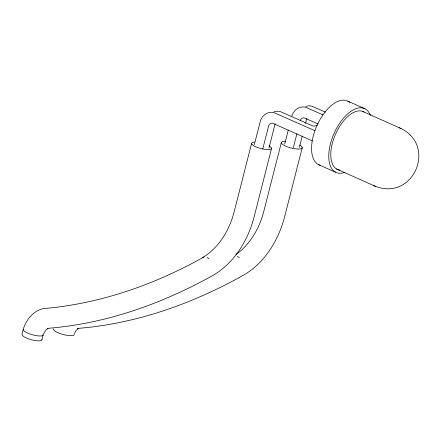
<?xml version="1.0" encoding="UTF-8"?>
<svg xmlns="http://www.w3.org/2000/svg" width="441" height="441" viewBox="0 0 441 441"><rect width="100%" height="100%" fill="white"/><g stroke="black" fill="none" stroke-linecap="round" stroke-linejoin="round"><path stroke-width="0.66" d="M251.59 143.452L234.127 211.978C229.441 230.169 218.945 247.655 202.689 257.665L203.885 256.998C154.444 284.792 99.622 303.954 42.893 308.65C31.294 311.666 23.853 322.944 22.05 334.322A10.325 2.679 15.3 0 0 30.991 339.625A10.325 2.679 15.3 0 0 41.917 339.917L43.174 334.284M254.27 144.709L260.664 120.079A15.782 12.883 80.4 0 1 273.916 112.571L314.88 130.696M262.726 149.08L268.734 125.569A4.829 3.941 80.4 0 1 272.786 123.271L312.283 140.866M268.949 148.027L274.958 124.516A4.829 3.941 80.4 0 1 275.272 123.91M269.032 145.701L271.65 148.126L254.093 217.011C248.062 240.191 234.551 262.5 213.642 275.002C163.192 303.259 107.411 323.336 49.53 328.181L47.352 328.804L47.898 328.501L45.886 330.033L43.571 333.887M281.303 142.691L263.784 211.399C259.512 228.201 250.245 244.215 236.067 254.523M284.71 144.014L288.265 130.073M293.331 147.735L296.898 133.744M299.389 147.349L302.278 136.021M305.503 123.364L306.589 119.175A4.829 3.941 80.4 0 1 306.903 118.568M302.272 147.575L284.66 216.658C278.591 240.069 264.931 262.693 243.658 275.101C193.164 303.358 137.344 323.418 79.43 328.269L77.572 328.793L78.763 328.126L76.238 330.265L74.568 333.352M291.821 116.126L292.295 114.737A15.782 12.883 80.4 0 1 305.547 107.229L323.049 114.892M300.299 120.415L300.36 120.228A4.829 3.941 80.4 0 1 304.411 117.929L318.176 124.048M317.167 125.498L313.281 126.154L280.14 111.518A15.782 12.883 80.4 0 0 274.214 111.799M336.461 168.953L375.335 186.3C414.248 201.372 437.604 144.174 399.21 127.714M347.839 101.16L365.027 108.828M362.259 111.237L401.128 128.579M325.425 112.124L311.77 106.176A15.782 12.883 80.4 0 0 305.845 106.457M318.424 164.559L335.612 172.227M373.417 185.435L375.335 186.3M237.479 256.486L239.375 257.709M207.116 257.538L208.924 258.718M41.878 339.559L41.917 339.917M74.11 333.92A10.793 2.806 15.3 0 1 64.138 334.752A10.793 2.806 15.3 0 1 53.427 328.848M299.786 145.028A10.793 2.977 14.3 0 1 298.447 149.058A10.793 2.977 14.3 0 1 283.591 145.122A10.793 2.977 14.3 0 1 285.366 141.208M43.251 335.044A10.325 2.679 15.3 0 1 32.325 334.752A10.325 2.679 15.3 0 1 23.384 329.449M271.65 148.126A10.325 2.844 14.3 0 1 257.825 147.608A10.325 2.844 14.3 0 1 254.496 142.057M320.613 165.353A34.955 17.756 -66 0 1 317.344 124.693A34.955 17.756 -66 0 1 349.774 102.499M344.928 172.282A34.955 17.756 -66 0 1 334.151 133.193A34.955 17.756 -66 0 1 370.396 115.432M339.961 170.138A31.68 16.091 -66 0 1 335.028 135.354A31.68 16.091 -66 0 1 364.178 112.097"/></g></svg>
